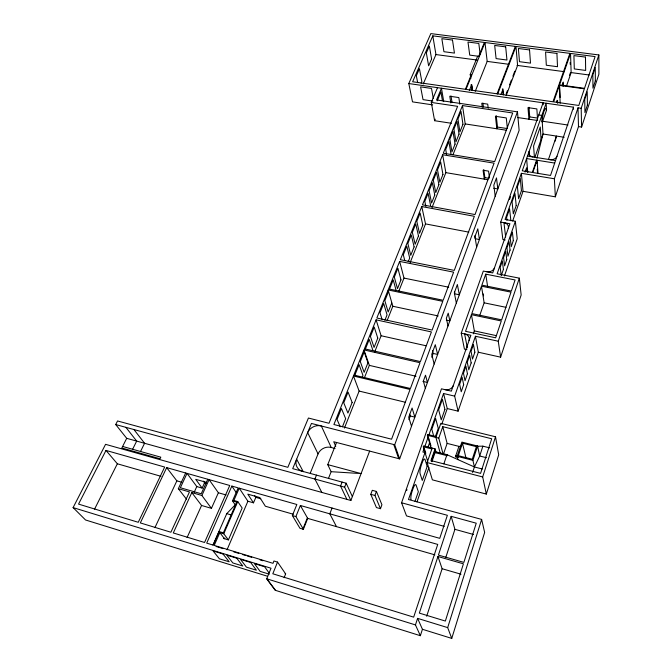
<?xml version="1.0" encoding="UTF-8"?>
<svg xmlns="http://www.w3.org/2000/svg" width="672" height="672" viewBox="0 0 672 672"><rect width="100%" height="100%" fill="white"/><g stroke="black" fill="none" stroke-linecap="round" stroke-linejoin="round"><path stroke-width="1.01" d="M555.181 141.137L556.441 136.072L548.461 159.499M536.928 158.214L543.018 134.022L541.825 115.441L538.768 114.996M451.752 638.4L447.678 627.623L417.606 618.366L422.436 629.286L451.752 638.4L484.646 532.417L481.631 519.414L408.458 499.506L425.006 452.542L422.89 452.004L424.267 448.106M447.678 627.623L481.631 519.414M432.172 448.098L427.123 462.554L432.382 479.842L486.318 494.08L498.7 454.81L495.524 436.792L440.824 423.335L435.901 437.438L440.202 452.97M486.318 494.08L482.681 476.952L495.524 436.792M472.609 472.492L474.407 466.981L479.699 456.002L482.882 446.174L489.678 447.871M543.22 104.773L543.102 102.808L500.724 222.079L509.905 223.742L492.702 272.916L483.319 271.068L461.244 333.178L470.887 335.269L451.34 391.146L441.47 388.828L401.579 502.774L447.367 515.298L439.74 538.339L105.563 444.335L73.105 507.604L271.018 568.218L266.734 578.794L275.176 590.26L420.353 635.704L422.436 629.286M426.686 616.224L442.126 568.73L437.951 556.517L463.42 563.825L445.351 621.062L419.336 613.099L437.951 556.517M445.738 557.592L454.927 529.334L451.156 516.34L476.246 523.202L463.873 562.388L438.413 555.097L451.156 516.34M482.278 468.997L474.407 466.981L472.92 460.345L477.599 446.032L461.866 442.1L457.094 456.305L457.909 459.589M420.353 635.704L415.456 624.918L417.606 618.366M598.861 54.953L581.188 108.268L578.021 107.814L578.483 126.588L581.582 127.05L598.895 74.197L598.861 54.953L430.836 33.6L408.803 83.546L412.507 101.875L432.65 104.874M500.623 357.16L498.254 341.216L475.448 336.26L478.313 352.212L500.623 357.16L521.153 294.991L519.338 278.158L497.137 273.79L515.365 221.29L505.075 219.442L521.38 173.317L554.375 178.777L555.349 196.829L523.034 191.31L521.38 173.317M555.349 196.829L578.483 126.588M498.254 341.216L519.338 278.158M554.375 178.777L578.021 107.814M461.009 446.351L458.926 446.368L455.398 456.851L458.422 457.615M408.803 83.546L573.476 107.167L550.528 175.442L532.795 172.528L537.062 160.238L538.02 173.359M462.496 443.176L458.312 455.683L472.273 459.236L476.389 446.662L462.496 443.176L465.906 457.708M443.856 463.848L446.972 454.692L434.767 451.576L431.281 461.597M458.102 411.163L454.658 396.136L443.562 393.506L447.258 408.551L458.102 411.163L478.313 352.212M504.462 275.94L517.205 238.778L515.365 221.29M443.596 453.718L447.132 443.402L442.772 426.678L491.702 438.757L480.581 473.374L430.979 460.572L435.061 448.837L423.612 445.922L423.31 446.771L427.745 461.58M569.503 75.415L570.511 72.5M566.446 86.192L571.133 72.584L570.545 53.449L595.098 56.582L584.514 88.334L559.558 84.907L570.545 53.449M416.976 501.925L428.921 467.578M562.019 85.772L563.296 82.093L563.455 86.05M431.903 461.706L435.061 452.609L434.767 451.576M454.658 396.136L475.448 336.26M556.895 102.396L557.584 100.414L557.718 103.446M559.39 85.378L553.636 101.875L578.81 105.462L584.354 88.813L559.39 85.378L560.171 103.211M441.748 424.343L447.258 408.551M473.332 333.799L474.34 330.901L471.425 314.672L501.295 320.972L495.625 337.814L465.545 331.313L471.425 314.672M479.766 315.353L484.142 302.82L481.488 286.188L510.989 292.135L501.665 319.847L471.811 313.564L481.488 286.188M512.66 221.046L523.034 191.31M534.845 157.466L543.018 134.022L564.178 137.256M415.002 501.312L418.345 491.736L416.111 485.108A6.644 1.613 -75.8 0 0 413.146 488.368L412.196 491.056A6.653 1.621 -75.8 0 0 411.029 499.607M443.008 453.684L438.774 438.152L442.772 426.678M525.084 172.066L526.579 167.824L526.907 171.713M435.212 437.102L438.27 428.383L435.616 418.496L431.802 429.282L433.717 436.12M424.948 446.174L428.308 436.666M429.005 434.708L443.562 393.506M485.738 274.159L481.866 285.121L511.358 291.052L515.088 279.955L485.738 274.159L487.687 286.994M427.862 447.56L429.836 441.941L428.82 438.43M542.262 122.27L546.546 110.107L546.143 103.244L522.27 170.797L532.325 172.452L536.592 160.163L536.819 163.195M509.536 199.5L510.518 196.736M431.29 448.804L427.375 435.296L427.669 434.456L436.195 436.59M528.99 107.26L529.738 116.92L528.914 119.204L527.999 107.629L536.852 108.914L537.583 119.54M380.478 508.696L381.923 504.731L376.421 491.442L372.28 490.308L370.776 494.34L376.429 507.57L380.478 508.696L374.926 495.474L376.421 491.442M335.782 446.284L333.732 441.748L399.647 458.892L519.128 130.376L517.457 111.854L436.548 99.943L441.47 88.234L443.713 101.539M408.954 419.647L410.281 416.002L409.718 414.179M431.794 357.26L433.196 353.438L432.482 350.515M399.647 458.892L394.699 444.78L517.457 111.854M483.798 169.68L484.865 177.61L484.302 179.13L483.084 170.218L488.578 171.133L489.485 178.072M496.196 115.634L497.507 127.075L496.86 128.78L495.432 116.306L506.276 117.928L507.352 128.335M506.226 93.719L507.335 90.787M509.561 84.924L511.417 80.035M512.904 76.121L514.76 71.232M506.092 95.768L517.591 65.453L515.962 46.477L497.717 93.895M437.522 87.671L431.29 102.43L457.624 106.336L329.003 423.276L308.423 418.034L287.851 467.326L117.55 420.966L115.71 424.553L126.706 438.329L350.876 500.48L369.642 451.088M501.035 94.256L503.034 89.032L503.639 94.844M350.876 500.48L344.635 487.192L346.164 483.202L292.706 468.653L311.447 423.452L394.699 444.78M497.087 93.803L515.348 46.393M332.044 508.049L329.801 513.836L336.479 526.63M342.107 482.101L340.561 486.074L346.895 499.38M328.44 478.531L331.136 471.694L327.751 464.638L336.571 442.487M344.434 428.098L359.134 391.07L353.464 376.001L410.054 389.466L391.583 439.211L333.9 424.519L353.464 376.001M364.426 377.756L369.34 365.375L363.98 349.91L419.983 362.729L410.416 388.5L353.842 375.06L363.98 349.91M374.69 351.91L381.108 335.74L376.102 319.838L431.416 331.934L420.403 361.586L364.434 348.793L376.102 319.838M387.131 320.578L392.818 306.256L388.147 289.951L442.772 301.342L432.104 330.07L376.832 318.016L388.147 289.951M398.614 291.656L403.998 278.09L399.655 261.416L453.617 272.152L443.176 300.266L388.576 288.901L399.655 261.416M410.08 262.786L425.519 223.902L421.764 206.564L474.348 216.3L454.264 270.396L400.344 259.703L421.764 206.564M431.978 207.631L445.872 172.637L442.655 154.745L494.08 163.162L475.003 214.553L422.453 204.851L442.655 154.745M452.978 154.762L465.217 123.934L462.479 105.563L512.711 112.988L494.659 161.616L443.268 153.224L462.479 105.563M475.238 91.358L487.183 61.396L484.982 42.521L569.906 53.365L552.98 101.783L466.007 89.376L484.982 42.521M342.451 426.796L345.668 418.706L341.435 408.509L337.042 419.412L340.192 426.737M362.174 377.286L362.947 375.346L359.083 364.669L355.135 374.464L355.858 376.387M384.88 320.284L387.055 314.824L383.695 303.534L379.991 312.724L381.998 319.259M391.751 303.03L388.172 312.01L384.838 300.695L388.483 291.623M408.181 261.778L409.702 257.981L406.787 246.162L403.309 254.797L404.804 260.66M302.879 529.099L307.205 518.238L434.86 554.845M284.122 577.71L285.642 573.896L277.528 562.086L273.941 560.994L273 563.321L214.225 545.42L219.828 532.602L223.768 533.778L228.404 539.91L242.155 508.007L237.762 501.581L233.873 500.455L239.232 488.174L296.848 504.496L292.37 515.558L299.939 528.251L303.383 529.25L307.709 518.381L300.367 505.495L295.898 516.566L303.383 529.25M469.308 90.661L471.736 84.63L472.525 90.409M365.4 348.978L369.239 339.436L372.893 350.372M389.617 288.826L393.221 279.871L396.127 290.422M316.487 475.121L314.908 479.052L321.812 492.425M277.528 562.086L272.807 573.779L413.666 617.148L437.732 544.421L300.367 505.495M470.224 74.466L477.59 56.322L478.691 56.465L484.378 42.445L432.802 35.851L412.633 81.757L465.394 89.284L471.341 74.617L470.224 74.466L470.786 78.599M310.296 473.071L318.058 453.902A10.408 9.215 -29 0 1 331.229 447.485L335.084 448.501M451.483 123.295L434.616 120.708L435.246 119.188M437.212 100.825L440.941 91.93L442.445 100.775M239.232 488.174L247.901 501.228L253.495 502.832L255.83 497.364L254.705 495.608M227.027 549.805L247.901 501.228M423.234 83.983L435.952 54.566L432.802 35.851M421.084 83.269L421.848 81.514L419.437 68.67L416.338 75.743L417.665 82.639M224.826 538.003L224.507 538.742L219.828 532.602M223.768 533.778L237.762 501.581M212.999 545.068L226.75 513.635L235.805 504.218M232.495 500.875L238.182 487.872L231.857 486.083L206.707 543.136L213.15 545.093L219.08 531.535L223.373 532.82L236.737 502.102L232.495 500.875L235.67 505.47M211.428 508.351L218.383 492.761L209.076 479.632L201.886 495.499L211.428 508.351L201.566 505.47L191.806 492.584L173.284 532.955L204.565 542.48L229.757 485.486L166.69 467.62L140.314 522.917L170.906 532.232L189.47 491.912L178.34 488.695L185.665 472.996M187.085 537.55L201.566 505.47M207.799 479.27L201.222 493.769L180.348 487.738L187.034 473.382L196.795 486.57L202.138 488.099L204.565 482.756L203.406 481.152M194.208 492.215L196.778 486.562M154.904 527.68L176.862 480.85L166.69 467.62M140.532 451.483L144.581 443.285L133.938 429.542M132.619 449.266L136.685 441.092L125.891 427.333M94.559 509.149L117.348 463.781L105.983 450.416L78.54 504.101L138.264 522.295L164.682 467.048L105.983 450.416M126.706 438.329L121.825 448.014L160.037 458.749L160.801 457.17L122.606 446.46M476.633 446.225L482.882 446.174M457.573 456.019L455.683 456.019L457.414 456.464M331.136 471.694L361.099 473.575L327.751 464.638M479.447 56.398L469.736 55.112L467.981 42.034L478.808 43.42L480.169 54.508M435.952 54.566L477.296 60.077M487.183 61.396L508.763 64.277M516.986 65.369L564.287 71.677M571.133 72.584L589.193 74.995M432.818 101.077L423.032 99.632L420.605 86.873L431.508 88.435L433.272 98.272M529.738 116.92L537.491 118.07M517.608 117.524L537.65 120.506M541.691 121.111L567.966 125.026M497.507 127.075L507.226 128.562M465.217 123.934L506.596 130.267M527.47 156.08L555.526 160.566M554.686 163.069L526.596 158.558L527.789 172.67M484.865 177.61L488.494 178.214M445.872 172.637L487.922 179.743M493.693 188.244L497.826 188.95L496.482 177.912L493.811 185.178L495.197 196.174M505.235 239.946L502.874 239.509L500.724 222.079M425.519 223.902L468.804 232.134M403.998 278.09L448.72 287.204M484.142 302.82L506.033 307.331M392.818 306.256L438.228 315.949M446.342 320.124L449.845 320.872L448.216 313.169L446.334 318.318L447.989 325.987M474.34 330.901L496.507 335.681M466.906 349.684L464.428 349.138L461.244 333.178M381.108 335.74L426.056 345.769M433.196 353.438L437.64 354.438L435.296 344.677L431.752 354.346L434.154 364.014M369.34 365.375L416.027 376.27M422.957 381.402L427.451 382.46L425.51 375.186L423.368 381.049L425.334 388.282M359.134 391.07L405.443 402.284M410.281 416.002L414.842 417.127L412.087 408.005L408.71 417.22L411.524 426.25M427.375 435.296L438.774 438.152M447.132 443.402L458.926 446.368M486.511 457.733L479.699 456.002L477.599 446.032M423.31 446.771L431.878 448.955M457.094 456.305L472.92 460.345M435.061 452.609L447.25 455.725L446.972 454.692L474.407 466.981M427.123 462.554L482.681 476.952M115.71 424.553L344.635 487.192M370.776 494.34L374.926 495.474M444.268 526.378L406.518 515.911L401.579 502.774M454.927 529.334L473.525 534.492M206.38 482.362L195.712 479.329L202.138 488.099M204.565 482.756L206.472 483.302M255.83 497.364L260.77 498.767M117.348 463.781L160.994 476.305M176.862 480.85L181.751 482.252M218.383 492.761L226.094 494.97M293.303 514.248L265.373 506.234L259.854 497.574L247.8 494.147L253.495 502.832M292.37 515.558L295.898 516.566M191.806 492.584L201.886 495.499M442.126 568.73L461 574.207M226.75 513.635L231.252 514.945M223.448 538.423L228.404 539.91M216.166 546.504L223.112 548.621M233.797 551.872L238.812 553.4M242.533 554.534L245.288 555.374M247.128 555.937L251.723 557.34M260.106 559.894L262.895 560.742M285.13 573.737L285.642 573.896M269.262 574.174L260.106 571.351L254.386 563.615L264.608 566.748L269.06 572.914M267.322 576.19L85.554 519.985L73.105 507.604M415.456 624.918L266.734 578.794L275.612 590.394M178.34 488.695L186.488 499.187M231.857 486.083L236.267 492.618M303.29 471.719L296.638 459.169A10.962 9.643 -31.2 0 0 302.744 471.383M318.058 453.902L307.65 432.6A10.786 9.425 -28.1 0 1 321.325 425.981L331.229 447.485M346.164 483.202L352.363 496.574M393.742 444.528L398.706 458.648M424.788 449.837L425.838 453.306M430.13 442.949L430.996 445.964M435.061 448.837L436.153 452.668M425.888 206.464L424.813 201.39L428.081 193.259L430.601 205.506M456.338 303.03L454.322 292.849L457.372 284.533L459.337 294.781L455.003 293.891L454.6 291.841M467.342 347.869L464.621 333.908A6.476 5.536 -10.3 0 1 469.039 340.578M431.29 102.43L434.616 120.708M446.552 154.325L445.704 149.495L448.888 141.574L451.038 154.19M450.845 102.925L449.77 96.247L458.833 97.566L459.841 104.252M483.269 293.924L483.58 295.882M450.996 95.928L452.063 102.614M476.658 247.145L474.986 236.519L477.8 228.833L479.438 239.526L475.205 238.728L474.743 235.813M471.778 85.84L472.055 87.906M471.131 84.546L471.92 90.325M482.294 107.31L481.774 103.27L487.721 104.135L488.208 108.184M482.916 103.034L483.428 107.083M505.655 237.014L503.941 222.659A6.132 4.88 -7.6 0 1 508.267 228.438M506.948 220.298L506.604 217.35L509.578 208.925L510.896 220.794M502.412 88.939L503.017 94.752M529.326 155.837L528.998 151.754A5.804 4.393 -6.3 0 0 532.988 156.962M534.433 157.374L533.576 146.026L540.263 127.025L541.094 139.532M537.264 169.252L537.482 172.276M556.945 100.321L557.038 102.346M559.6 85.957L560.104 97.49M562.699 82.992L562.817 85.966M570.192 62.429L570.259 64.445M573.476 107.167L573.544 109.25M581.188 108.268L581.582 127.05M494.432 267.985A6.25 5.107 -8.3 0 1 486.604 271.715M556.996 156.198A5.846 4.427 -5.4 0 1 549.864 159.659M453.298 385.56A6.628 5.804 -12.2 0 1 444.931 389.642M542.346 122.052A7.762 1.554 -80.4 0 1 544.093 110.964A7.753 1.554 -80.4 0 1 546.386 110.552M406.736 490.451A6.644 1.646 -75.7 0 1 407.005 489.661M587.404 105.05L584.942 112.552L584.724 99.431L587.219 91.888L587.404 105.05M595.342 80.867L592.956 88.15L592.847 74.878L595.274 67.553L595.342 80.867M463.672 384.678L461.236 391.742L459.623 384.308L462.092 377.194L463.672 384.678M467.443 373.733L465.032 380.722L463.47 373.212L465.914 366.173L467.443 373.733M471.173 362.922L468.787 369.827L467.275 362.233L469.694 355.27L471.173 362.922M474.86 352.22L472.5 359.058L471.047 351.38L473.432 344.501L474.86 352.22M503.42 269.363L501.262 275.612L500.178 267.364L502.362 261.072L503.42 269.363M506.755 259.678L504.622 265.86L503.58 257.552L505.739 251.328L506.755 259.678M510.056 250.093L507.948 256.217L506.948 247.85L509.082 241.685L510.056 250.093M513.324 240.618L511.241 246.674L510.283 238.241L512.392 232.151L513.324 240.618M427.174 466.427L422.285 480.438L420.109 473.718A6.544 1.588 -76.1 0 1 421.285 465.217L422.209 462.605A6.535 1.579 -76.2 0 1 425.074 459.572L427.174 466.427M444.914 409.382L441.252 419.84L438.656 409.861L442.394 399.286L444.914 409.382M516.214 205.598L513.332 213.814L512.064 201.886L514.987 193.612L516.214 205.598M521.438 190.663L518.608 198.736L517.423 186.698L520.296 178.559L521.438 190.663M352.145 402.444L347.928 413.053L343.736 402.788L348.054 392.062L352.145 402.444M367.954 362.779L364.14 372.347L360.301 361.637L364.19 351.968L367.954 362.779M377.773 338.125L374.06 347.449L370.432 336.479L374.22 327.062L377.773 338.125M400.974 279.871L397.488 288.641L394.33 277.099L397.891 268.254L400.974 279.871M414.12 246.884L410.752 255.335L407.862 243.499L411.289 234.973L414.12 246.884M418.488 235.922L415.162 244.272L412.348 232.344L415.741 223.927L418.488 235.922M422.797 225.095L419.513 233.344L416.791 221.323L420.134 213.007L422.797 225.095M434.767 195.04L431.592 203.011L429.097 190.747L432.331 182.717L434.767 195.04M438.892 184.699L435.75 192.57L433.331 180.23L436.523 172.292L438.892 184.699M442.957 174.476L439.849 182.28L437.506 169.865L440.672 162.002L442.957 174.476M455.062 144.102L451.962 151.872L449.828 139.238L452.978 131.41L455.062 144.102M459.035 134.131L455.977 141.809L453.911 129.1L457.027 121.372L459.035 134.131M462.958 124.27L459.934 131.855L457.943 119.087L461.017 111.451L462.958 124.27M431.609 59.027L428.635 65.864L426.342 52.937L429.358 46.066L431.609 59.027M452.491 40.051L441.84 38.682L443.923 51.702L454.44 53.096L452.491 40.051M505.688 46.864L494.684 45.452L496.096 58.598L506.957 60.035L505.688 46.864M529.544 49.93L518.381 48.493L519.49 61.69L530.502 63.143L529.544 49.93M556.92 53.432L545.58 51.979L546.319 65.234L557.516 66.713L556.92 53.432M585.463 57.095L573.922 55.616L574.291 68.93L585.665 70.434L585.463 57.095M223.037 554.005L213.091 550.956L219.408 558.802L229.211 561.826L223.037 554.005M236.771 558.214L226.733 555.139L232.848 562.951L242.743 566L236.771 558.214M250.631 562.464L240.5 559.356L246.414 567.134L256.402 570.209L250.631 562.464"/></g></svg>
